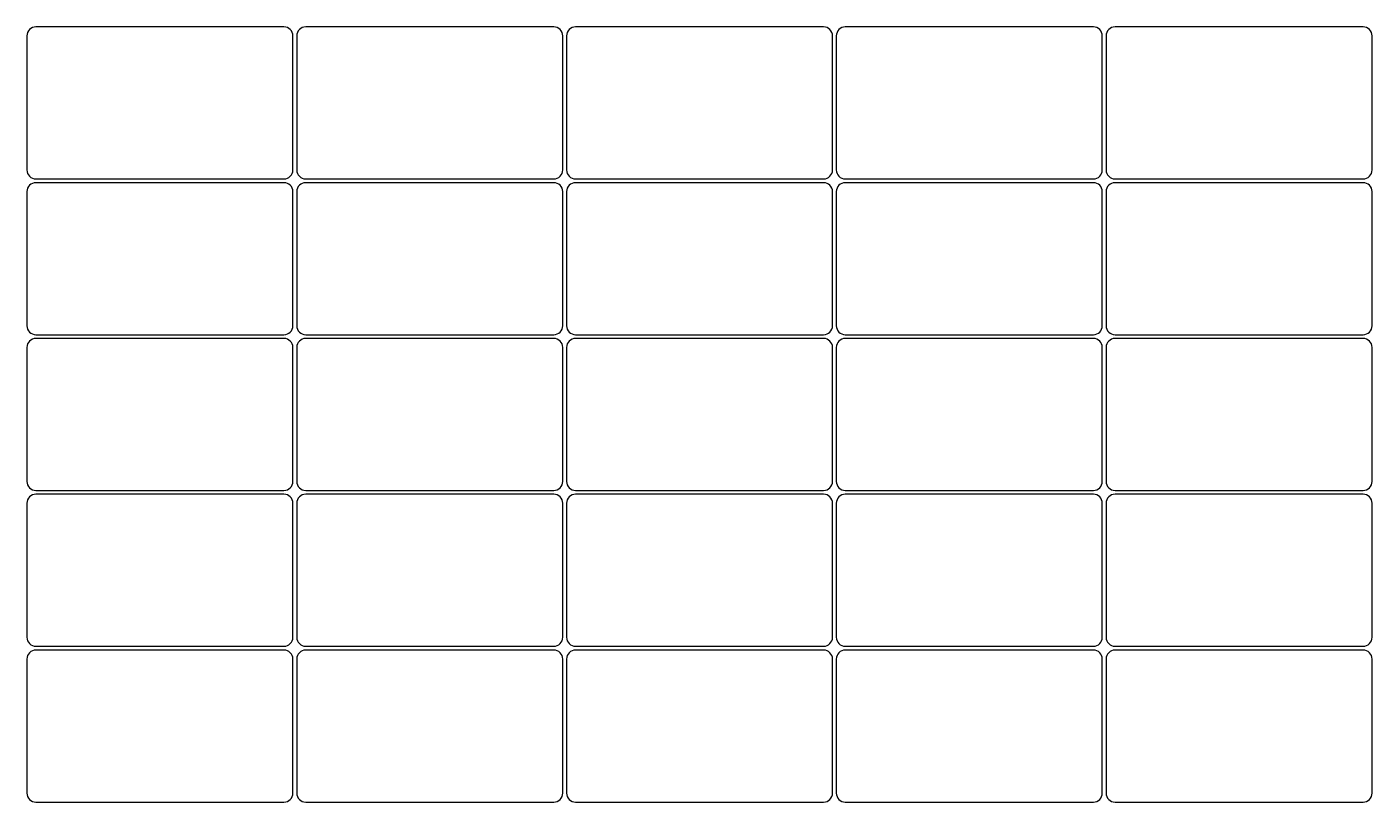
# Model space of a CAD drawing. Header units: inches. Extents: x 0.4 to 18.1, y -11.4 to -1.2.
import ezdxf

# ---------------------------------------------------------------- set-up
doc = ezdxf.new("R2010")
doc.units = ezdxf.units.IN

msp = doc.modelspace()

# ---------------------------------------------------------------- linework, layer by layer
for p, q in [((3.809, -1.173), (0.545, -1.173)), ((7.359, -1.173), (4.095, -1.173)), ((10.909, -1.173), (7.645, -1.173)), ((14.459, -1.173), (11.195, -1.173)), ((18.009, -1.173), (14.745, -1.173)), ((0.427, -1.291), (0.427, -3.055)), ((3.927, -3.055), (3.927, -1.291)), ((3.977, -1.291), (3.977, -3.055)), ((7.477, -3.055), (7.477, -1.291)), ((7.527, -1.291), (7.527, -3.055)), ((11.027, -3.055), (11.027, -1.291)), ((11.077, -1.291), (11.077, -3.055)), ((14.577, -3.055), (14.577, -1.291)), ((14.627, -1.291), (14.627, -3.055)), ((18.127, -3.055), (18.127, -1.291)), ((0.545, -3.173), (3.809, -3.173)), ((4.095, -3.173), (7.359, -3.173)), ((7.645, -3.173), (10.909, -3.173)), ((11.195, -3.173), (14.459, -3.173)), ((14.745, -3.173), (18.009, -3.173)), ((0.427, -3.341), (0.427, -5.105)), ((3.809, -3.223), (0.545, -3.223)), ((3.927, -5.105), (3.927, -3.341)), ((3.977, -3.341), (3.977, -5.105)), ((7.359, -3.223), (4.095, -3.223)), ((7.477, -5.105), (7.477, -3.341)), ((7.527, -3.341), (7.527, -5.105)), ((10.909, -3.223), (7.645, -3.223)), ((11.027, -5.105), (11.027, -3.341)), ((11.077, -3.341), (11.077, -5.105)), ((14.459, -3.223), (11.195, -3.223)), ((14.577, -5.105), (14.577, -3.341)), ((14.627, -3.341), (14.627, -5.105)), ((18.009, -3.223), (14.745, -3.223)), ((18.127, -5.105), (18.127, -3.341)), ((0.545, -5.223), (3.809, -5.223)), ((3.809, -5.273), (0.545, -5.273)), ((4.095, -5.223), (7.359, -5.223)), ((7.359, -5.273), (4.095, -5.273)), ((7.645, -5.223), (10.909, -5.223)), ((10.909, -5.273), (7.645, -5.273)), ((11.195, -5.223), (14.459, -5.223)), ((14.459, -5.273), (11.195, -5.273)), ((14.745, -5.223), (18.009, -5.223)), ((18.009, -5.273), (14.745, -5.273)), ((0.427, -5.391), (0.427, -7.155)), ((3.927, -7.155), (3.927, -5.391)), ((3.977, -5.391), (3.977, -7.155)), ((7.477, -7.155), (7.477, -5.391)), ((7.527, -5.391), (7.527, -7.155)), ((11.027, -7.155), (11.027, -5.391)), ((11.077, -5.391), (11.077, -7.155)), ((14.577, -7.155), (14.577, -5.391)), ((14.627, -5.391), (14.627, -7.155)), ((18.127, -7.155), (18.127, -5.391)), ((0.545, -7.273), (3.809, -7.273)), ((3.809, -7.323), (0.545, -7.323)), ((4.095, -7.273), (7.359, -7.273)), ((7.359, -7.323), (4.095, -7.323)), ((7.645, -7.273), (10.909, -7.273)), ((10.909, -7.323), (7.645, -7.323)), ((11.195, -7.273), (14.459, -7.273)), ((14.459, -7.323), (11.195, -7.323)), ((14.745, -7.273), (18.009, -7.273)), ((18.009, -7.323), (14.745, -7.323)), ((0.427, -7.441), (0.427, -9.205)), ((3.927, -9.205), (3.927, -7.441)), ((3.977, -7.441), (3.977, -9.205)), ((7.477, -9.205), (7.477, -7.441)), ((7.527, -7.441), (7.527, -9.205)), ((11.027, -9.205), (11.027, -7.441)), ((11.077, -7.441), (11.077, -9.205)), ((14.577, -9.205), (14.577, -7.441)), ((14.627, -7.441), (14.627, -9.205)), ((18.127, -9.205), (18.127, -7.441)), ((0.545, -9.323), (3.809, -9.323)), ((3.809, -9.373), (0.545, -9.373)), ((4.095, -9.323), (7.359, -9.323)), ((7.359, -9.373), (4.095, -9.373)), ((7.645, -9.323), (10.909, -9.323)), ((10.909, -9.373), (7.645, -9.373)), ((11.195, -9.323), (14.459, -9.323)), ((14.459, -9.373), (11.195, -9.373)), ((14.745, -9.323), (18.009, -9.323)), ((18.009, -9.373), (14.745, -9.373)), ((0.427, -9.491), (0.427, -11.255)), ((3.927, -11.255), (3.927, -9.491)), ((3.977, -9.491), (3.977, -11.255)), ((7.477, -11.255), (7.477, -9.491)), ((7.527, -9.491), (7.527, -11.255)), ((11.027, -11.255), (11.027, -9.491)), ((11.077, -9.491), (11.077, -11.255)), ((14.577, -11.255), (14.577, -9.491)), ((14.627, -9.491), (14.627, -11.255)), ((18.127, -11.255), (18.127, -9.491)), ((0.545, -11.373), (3.809, -11.373)), ((4.095, -11.373), (7.359, -11.373)), ((7.645, -11.373), (10.909, -11.373)), ((11.195, -11.373), (14.459, -11.373)), ((14.745, -11.373), (18.009, -11.373))]:
    msp.add_line(p, q)
for centre, start, end in [((0.545, -1.291), 90, 180), ((3.809, -1.291), 0, 90), ((4.095, -1.291), 90, 180), ((7.359, -1.291), 0, 90), ((7.645, -1.291), 90, 180), ((10.909, -1.291), 0, 90), ((11.195, -1.291), 90, 180), ((14.459, -1.291), 0, 90), ((14.745, -1.291), 90, 180), ((18.009, -1.291), 0, 90), ((0.545, -3.055), 180, 270), ((3.809, -3.055), 270, 360), ((4.095, -3.055), 180, 270), ((7.359, -3.055), 270, 360), ((7.645, -3.055), 180, 270), ((10.909, -3.055), 270, 360), ((11.195, -3.055), 180, 270), ((14.459, -3.055), 270, 360), ((14.745, -3.055), 180, 270), ((18.009, -3.055), 270, 360), ((0.545, -3.341), 90, 180), ((3.809, -3.341), 0, 90), ((4.095, -3.341), 90, 180), ((7.359, -3.341), 0, 90), ((7.645, -3.341), 90, 180), ((10.909, -3.341), 0, 90), ((11.195, -3.341), 90, 180), ((14.459, -3.341), 0, 90), ((14.745, -3.341), 90, 180), ((18.009, -3.341), 0, 90), ((0.545, -5.105), 180, 270), ((3.809, -5.105), 270, 360), ((4.095, -5.105), 180, 270), ((7.359, -5.105), 270, 360), ((7.645, -5.105), 180, 270), ((10.909, -5.105), 270, 360), ((11.195, -5.105), 180, 270), ((14.459, -5.105), 270, 360), ((14.745, -5.105), 180, 270), ((18.009, -5.105), 270, 360), ((0.545, -5.391), 90, 180), ((3.809, -5.391), 0, 90), ((4.095, -5.391), 90, 180), ((7.359, -5.391), 0, 90), ((7.645, -5.391), 90, 180), ((10.909, -5.391), 0, 90), ((11.195, -5.391), 90, 180), ((14.459, -5.391), 0, 90), ((14.745, -5.391), 90, 180), ((18.009, -5.391), 0, 90), ((0.545, -7.155), 180, 270), ((3.809, -7.155), 270, 360), ((4.095, -7.155), 180, 270), ((7.359, -7.155), 270, 360), ((7.645, -7.155), 180, 270), ((10.909, -7.155), 270, 360), ((11.195, -7.155), 180, 270), ((14.459, -7.155), 270, 360), ((14.745, -7.155), 180, 270), ((18.009, -7.155), 270, 360), ((0.545, -7.441), 90, 180), ((3.809, -7.441), 0, 90), ((4.095, -7.441), 90, 180), ((7.359, -7.441), 0, 90), ((7.645, -7.441), 90, 180), ((10.909, -7.441), 0, 90), ((11.195, -7.441), 90, 180), ((14.459, -7.441), 0, 90), ((14.745, -7.441), 90, 180), ((18.009, -7.441), 0, 90), ((0.545, -9.205), 180, 270), ((0.545, -9.491), 90, 180), ((3.809, -9.205), 270, 360), ((3.809, -9.491), 0, 90), ((4.095, -9.205), 180, 270), ((4.095, -9.491), 90, 180), ((7.359, -9.205), 270, 360), ((7.359, -9.491), 0, 90), ((7.645, -9.205), 180, 270), ((7.645, -9.491), 90, 180), ((10.909, -9.205), 270, 360), ((10.909, -9.491), 0, 90), ((11.195, -9.205), 180, 270), ((11.195, -9.491), 90, 180), ((14.459, -9.205), 270, 360), ((14.459, -9.491), 0, 90), ((14.745, -9.205), 180, 270), ((14.745, -9.491), 90, 180), ((18.009, -9.205), 270, 360), ((18.009, -9.491), 0, 90), ((0.545, -11.255), 180, 270), ((3.809, -11.255), 270, 360), ((4.095, -11.255), 180, 270), ((7.359, -11.255), 270, 360), ((7.645, -11.255), 180, 270), ((10.909, -11.255), 270, 360), ((11.195, -11.255), 180, 270), ((14.459, -11.255), 270, 360), ((14.745, -11.255), 180, 270), ((18.009, -11.255), 270, 360)]:
    msp.add_arc(centre, 0.118, start, end)

doc.saveas('drawing.dxf')
